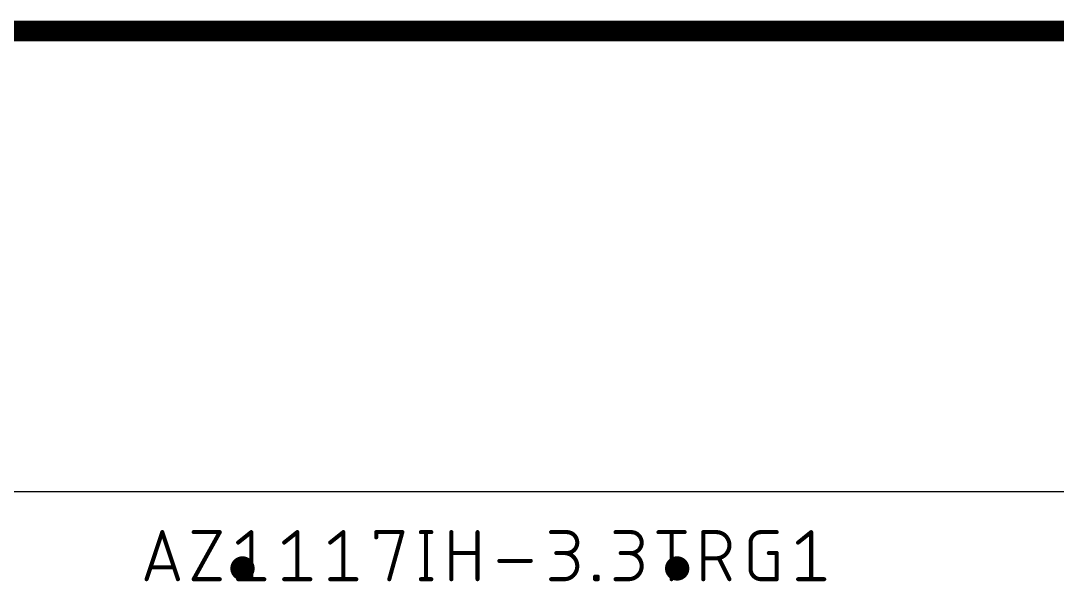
# Model space of a CAD drawing. Extents: x -1.91 to 1.91, y -2.61 to 1.61.
# Drawn here: x -0.454 to 0.559, y 1.062 to 1.61 of the extents above; entities that cross this region are included whole.
import ezdxf

# ---------------------------------------------------------------- set-up
doc = ezdxf.new("R2010")
doc.units = 0
for name, color, linetype in [('1', 22, 'CONTINUOUS'), ('18', 82, 'CONTINUOUS'), ('20', 30, 'CONTINUOUS'), ('21', 253, 'CONTINUOUS')]:
    doc.layers.add(name, color=color, linetype=linetype)

# ---------------------------------------------------------------- blocks, each defined once
blk = doc.blocks.new('ROUNDV')
at = {"const_width": 0.5}
blk.add_lwpolyline([(0, -0.25, 1), (0, 0.25, 1), (0, -0.25)], format="xyb", dxfattribs=at)

msp = doc.modelspace()

# ---------------------------------------------------------------- linework, layer by layer
at = {"layer": '1', "const_width": 0.02}
msp.add_lwpolyline([(-1.7, 1.6), (1.9, 1.6)], dxfattribs=at)
at = {"layer": '20'}
msp.add_line((0.95, 1.15), (-0.95, 1.15), dxfattribs=at)
at = {"layer": '21', "const_width": 0.004}
for points in [[(-0.331305, 1.0645), (-0.315971, 1.1105)], [(-0.315971, 1.1105), (-0.300638, 1.0645)], [(-0.285249, 1.1105), (-0.259694, 1.1105)], [(-0.259694, 1.1105), (-0.285249, 1.0645)], [(-0.241749, 1.100278), (-0.228972, 1.1105)], [(-0.228972, 1.1105), (-0.228972, 1.0645)], [(-0.19675, 1.100278), (-0.183972, 1.1105)], [(-0.183972, 1.1105), (-0.183972, 1.0645)], [(-0.15175, 1.100278), (-0.138972, 1.1105)], [(-0.138972, 1.1105), (-0.138972, 1.0645)], [(-0.10675, 1.105389), (-0.10675, 1.1105)], [(-0.10675, 1.1105), (-0.081194, 1.1105)], [(-0.081194, 1.1105), (-0.093972, 1.0645)], [(-0.063083, 1.1105), (-0.052861, 1.1105)], [(-0.057972, 1.1105), (-0.057972, 1.0645)], [(-0.03325, 1.0645), (-0.03325, 1.1105)], [(-0.007694, 1.1105), (-0.007694, 1.0645)], [(0.06425, 1.1105), (0.079583, 1.1105)], [(0.12725, 1.1105), (0.142583, 1.1105)], [(0.16925, 1.1105), (0.194805, 1.1105)], [(0.182027, 1.0645), (0.182027, 1.1105)], [(0.213039, 1.0645), (0.213039, 1.1105)], [(0.213039, 1.1105), (0.225817, 1.1105)], [(0.269472, 1.1105), (0.284805, 1.1105)], [(0.305749, 1.100278), (0.318527, 1.1105)], [(0.318527, 1.1105), (0.318527, 1.0645)], [(0.259249, 1.074722), (0.259249, 1.100278)], [(-0.03325, 1.090055), (-0.007694, 1.090055)], [(0.079583, 1.090055), (0.069361, 1.090055)], [(0.142583, 1.090055), (0.132361, 1.090055)], [(0.225817, 1.084944), (0.213039, 1.084944)], [(0.238595, 1.0645), (0.228373, 1.084944)], [(0.277138, 1.090055), (0.284805, 1.090055)], [(0.284805, 1.090055), (0.284805, 1.0645)], [(-0.304471, 1.076), (-0.327471, 1.076)], [(0.013695, 1.082389), (0.044361, 1.082389)], [(-0.285249, 1.0645), (-0.259694, 1.0645)], [(-0.241749, 1.0645), (-0.216194, 1.0645)], [(-0.19675, 1.0645), (-0.171194, 1.0645)], [(-0.15175, 1.0645), (-0.126194, 1.0645)], [(-0.063083, 1.0645), (-0.052861, 1.0645)], [(0.06425, 1.0645), (0.077028, 1.0645)], [(0.10725, 1.0645), (0.10725, 1.067055)], [(0.10725, 1.067055), (0.109805, 1.067055)], [(0.109805, 1.0645), (0.10725, 1.0645)], [(0.109805, 1.067055), (0.109805, 1.0645)], [(0.12725, 1.0645), (0.140027, 1.0645)], [(0.284805, 1.0645), (0.269472, 1.0645)], [(0.305749, 1.0645), (0.331305, 1.0645)]]:
    msp.add_lwpolyline(points, dxfattribs=at)
at = {"layer": '21'}
for points, const_width in [([(-0.315023, 1.110816, 1), (-0.31692, 1.110184)], 0.002), ([(-0.315023, 1.110184, 1), (-0.31692, 1.110816)], 0.002), ([(-0.285249, 1.1115, 1), (-0.285249, 1.1095)], 0.002), ([(-0.25882, 1.110014, 1), (-0.260568, 1.110986)], 0.002), ([(-0.259694, 1.1095, 1), (-0.259694, 1.1115)], 0.002), ([(-0.227972, 1.1105, 1), (-0.229972, 1.1105)], 0.002), ([(-0.228347, 1.109719, 1), (-0.229596, 1.111281)], 0.002), ([(-0.182972, 1.1105, 1), (-0.184972, 1.1105)], 0.002), ([(-0.183347, 1.109719, 1), (-0.184597, 1.111281)], 0.002), ([(-0.137972, 1.1105, 1), (-0.139972, 1.1105)], 0.002), ([(-0.138347, 1.109719, 1), (-0.139597, 1.111281)], 0.002), ([(-0.10575, 1.1105, 1), (-0.10775, 1.1105)], 0.002), ([(-0.10675, 1.1115, 1), (-0.10675, 1.1095)], 0.002), ([(-0.10775, 1.105389, 1), (-0.10575, 1.105389)], 0.002), ([(-0.080231, 1.110232, 1), (-0.082158, 1.110768)], 0.002), ([(-0.081194, 1.1095, 1), (-0.081194, 1.1115)], 0.002), ([(-0.063083, 1.1115, 1), (-0.063083, 1.1095)], 0.002), ([(-0.056972, 1.1105, 1), (-0.058972, 1.1105)], 0.002), ([(-0.052861, 1.1095, 1), (-0.052861, 1.1115)], 0.002), ([(-0.03225, 1.1105, 1), (-0.03425, 1.1105)], 0.002), ([(-0.006694, 1.1105, 1), (-0.008694, 1.1105)], 0.002), ([(0.06425, 1.1115, 1), (0.06425, 1.1095)], 0.002), ([(0.079583, 1.090055, 1), (0.079583, 1.1105)], 0.004), ([(0.079583, 1.1115, 1), (0.079583, 1.1095)], 0.002), ([(0.079583, 1.1095, 1), (0.079583, 1.1115)], 0.002), ([(0.12725, 1.1115, 1), (0.12725, 1.1095)], 0.002), ([(0.142583, 1.090055, 1), (0.142583, 1.1105)], 0.004), ([(0.142583, 1.1115, 1), (0.142583, 1.1095)], 0.002), ([(0.142583, 1.1095, 1), (0.142583, 1.1115)], 0.002), ([(0.16925, 1.1115, 1), (0.16925, 1.1095)], 0.002), ([(0.183027, 1.1105, 1), (0.181027, 1.1105)], 0.002), ([(0.194805, 1.1095, 1), (0.194805, 1.1115)], 0.002), ([(0.214039, 1.1105, 1), (0.212039, 1.1105)], 0.002), ([(0.213039, 1.1115, 1), (0.213039, 1.1095)], 0.002), ([(0.225817, 1.084944, 1), (0.225817, 1.1105)], 0.004), ([(0.225817, 1.1115, 1), (0.225817, 1.1095)], 0.002), ([(0.225817, 1.1095, 1), (0.225817, 1.1115)], 0.002), ([(0.269472, 1.1105, 0.41421), (0.259249, 1.100278)], 0.004), ([(0.269472, 1.1115, 1), (0.269472, 1.1095)], 0.002), ([(0.269472, 1.1095, 1), (0.269472, 1.1115)], 0.002), ([(0.284805, 1.1095, 1), (0.284805, 1.1115)], 0.002), ([(0.319527, 1.1105, 1), (0.317527, 1.1105)], 0.002), ([(0.319152, 1.109719, 1), (0.317902, 1.111281)], 0.002), ([(-0.242374, 1.101059, 1), (-0.241125, 1.099497)], 0.002), ([(-0.197374, 1.101059, 1), (-0.196125, 1.099497)], 0.002), ([(-0.152374, 1.101059, 1), (-0.151125, 1.099497)], 0.002), ([(0.260249, 1.100278, 1), (0.258249, 1.100278)], 0.002), ([(0.258249, 1.100278, 1), (0.260249, 1.100278)], 0.002), ([(0.305125, 1.101059, 1), (0.306374, 1.099497)], 0.002), ([(-0.03325, 1.091055, 1), (-0.03325, 1.089055)], 0.002), ([(-0.007694, 1.089055, 1), (-0.007694, 1.091055)], 0.002), ([(0.069361, 1.091055, 1), (0.069361, 1.089055)], 0.002), ([(0.077028, 1.0645, 1), (0.077028, 1.090055)], 0.004), ([(0.077028, 1.091055, 1), (0.077028, 1.089055)], 0.002), ([(0.079583, 1.091055, 1), (0.079583, 1.089055)], 0.002), ([(0.079583, 1.089055, 1), (0.079583, 1.091055)], 0.002), ([(0.132361, 1.091055, 1), (0.132361, 1.089055)], 0.002), ([(0.140027, 1.0645, 1), (0.140027, 1.090055)], 0.004), ([(0.140027, 1.091055, 1), (0.140027, 1.089055)], 0.002), ([(0.142583, 1.091055, 1), (0.142583, 1.089055)], 0.002), ([(0.142583, 1.089055, 1), (0.142583, 1.091055)], 0.002), ([(0.213039, 1.085944, 1), (0.213039, 1.083944)], 0.002), ([(0.225817, 1.085944, 1), (0.225817, 1.083944)], 0.002), ([(0.225817, 1.083944, 1), (0.225817, 1.085944)], 0.002), ([(0.229267, 1.085392, 1), (0.227478, 1.084497)], 0.002), ([(0.277138, 1.091055, 1), (0.277138, 1.089055)], 0.002), ([(0.285805, 1.090055, 1), (0.283805, 1.090055)], 0.002), ([(0.284805, 1.089055, 1), (0.284805, 1.091055)], 0.002), ([(-0.327471, 1.077, 1), (-0.327471, 1.075)], 0.002), ([(-0.304471, 1.075, 1), (-0.304471, 1.077)], 0.002), ([(0.013695, 1.083389, 1), (0.013695, 1.081389)], 0.002), ([(0.044361, 1.081389, 1), (0.044361, 1.083389)], 0.002), ([(0.259249, 1.074722, 0.414214), (0.269472, 1.0645)], 0.004), ([(0.260249, 1.074722, 1), (0.258249, 1.074722)], 0.002), ([(0.258249, 1.074722, 1), (0.260249, 1.074722)], 0.002), ([(-0.332253, 1.064816, 1), (-0.330356, 1.064184)], 0.002), ([(-0.301587, 1.064184, 1), (-0.299689, 1.064816)], 0.002), ([(-0.285249, 1.0655, 1), (-0.285249, 1.0635)], 0.002), ([(-0.286123, 1.064986, 1), (-0.284375, 1.064014)], 0.002), ([(-0.259694, 1.0635, 1), (-0.259694, 1.0655)], 0.002), ([(-0.241749, 1.0655, 1), (-0.241749, 1.0635)], 0.002), ([(-0.229972, 1.0645, 1), (-0.227972, 1.0645)], 0.002), ([(-0.216194, 1.0635, 1), (-0.216194, 1.0655)], 0.002), ([(-0.19675, 1.0655, 1), (-0.19675, 1.0635)], 0.002), ([(-0.184972, 1.0645, 1), (-0.182972, 1.0645)], 0.002), ([(-0.171194, 1.0635, 1), (-0.171194, 1.0655)], 0.002), ([(-0.15175, 1.0655, 1), (-0.15175, 1.0635)], 0.002), ([(-0.139972, 1.0645, 1), (-0.137972, 1.0645)], 0.002), ([(-0.126194, 1.0635, 1), (-0.126194, 1.0655)], 0.002), ([(-0.094936, 1.064768, 1), (-0.093009, 1.064232)], 0.002), ([(-0.063083, 1.0655, 1), (-0.063083, 1.0635)], 0.002), ([(-0.058972, 1.0645, 1), (-0.056972, 1.0645)], 0.002), ([(-0.052861, 1.0635, 1), (-0.052861, 1.0655)], 0.002), ([(-0.03425, 1.0645, 1), (-0.03225, 1.0645)], 0.002), ([(-0.008694, 1.0645, 1), (-0.006694, 1.0645)], 0.002), ([(0.06425, 1.0655, 1), (0.06425, 1.0635)], 0.002), ([(0.077028, 1.0655, 1), (0.077028, 1.0635)], 0.002), ([(0.077028, 1.0635, 1), (0.077028, 1.0655)], 0.002), ([(0.10825, 1.067055, 1), (0.10625, 1.067055)], 0.002), ([(0.10725, 1.068055, 1), (0.10725, 1.066055)], 0.002), ([(0.10725, 1.0655, 1), (0.10725, 1.0635)], 0.002), ([(0.10625, 1.0645, 1), (0.10825, 1.0645)], 0.002), ([(0.110805, 1.067055, 1), (0.108805, 1.067055)], 0.002), ([(0.108805, 1.0645, 1), (0.110805, 1.0645)], 0.002), ([(0.109805, 1.066055, 1), (0.109805, 1.068055)], 0.002), ([(0.109805, 1.0635, 1), (0.109805, 1.0655)], 0.002), ([(0.12725, 1.0655, 1), (0.12725, 1.0635)], 0.002), ([(0.140027, 1.0655, 1), (0.140027, 1.0635)], 0.002), ([(0.140027, 1.0635, 1), (0.140027, 1.0655)], 0.002), ([(0.181027, 1.0645, 1), (0.183027, 1.0645)], 0.002), ([(0.212039, 1.0645, 1), (0.214039, 1.0645)], 0.002), ([(0.2377, 1.064053, 1), (0.239489, 1.064947)], 0.002), ([(0.269472, 1.0655, 1), (0.269472, 1.0635)], 0.002), ([(0.269472, 1.0635, 1), (0.269472, 1.0655)], 0.002), ([(0.283805, 1.0645, 1), (0.285805, 1.0645)], 0.002), ([(0.284805, 1.0635, 1), (0.284805, 1.0655)], 0.002), ([(0.305749, 1.0655, 1), (0.305749, 1.0635)], 0.002), ([(0.317527, 1.0645, 1), (0.319527, 1.0645)], 0.002), ([(0.331305, 1.0635, 1), (0.331305, 1.0655)], 0.002)]:
    msp.add_lwpolyline(points, format="xyb", dxfattribs=dict(at, const_width=const_width))

# ---------------------------------------------------------------- block references
at = {"layer": '18', "xscale": 0.02378, "yscale": 0.02378}
for p in [(-0.2375, 1.075), (0.1875, 1.075)]:
    msp.add_blockref('ROUNDV', p, dxfattribs=at)

doc.saveas('drawing.dxf')
